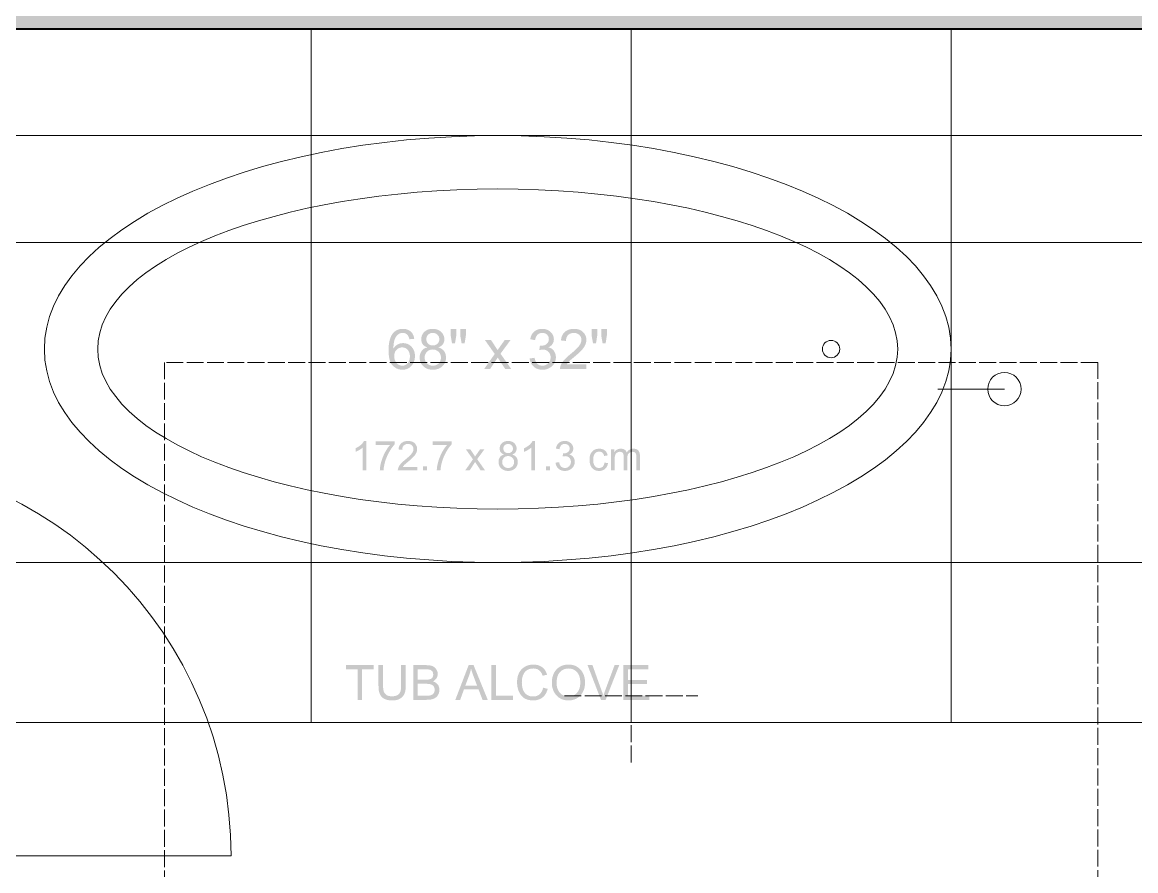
# Model space of a CAD drawing. Header units: inches. Extents: x 0 to 700, y 0 to 895.
# Drawn here: x 82.3 to 165.9, y 476.9 to 540.5 of the extents above; entities that cross this region are included whole.
import ezdxf

# ---------------------------------------------------------------- set-up
doc = ezdxf.new("R2010")
doc.units = ezdxf.units.IN
doc.header["$MEASUREMENT"] = 0
doc.linetypes.add('DASHED', pattern=[1.524, 1.27, -0.254])
for name, color, linetype, lineweight in [('A-ANNO-TEXT', 7, 'Continuous', 13), ('A-CLNG-SKYLIGHT', 7, 'Continuous', 13), ('A-DOOR', 7, 'Continuous', 13), ('A-FIXT-PLMB', 7, 'Continuous', 18), ('A-FLOR-PATT', 7, 'Continuous', 13), ('A-WALL-EXIST', 7, 'Continuous', 40)]:
    doc.layers.add(name, color=color, linetype=linetype, lineweight=lineweight)

msp = doc.modelspace()

# ---------------------------------------------------------------- hatches: boundary and pattern name
at = {"layer": 'A-ANNO-TEXT'}
h = msp.add_hatch(color=7, dxfattribs=at)
h.paths.add_polyline_path([(110.187, 516.047), (110.254, 516.14), (110.327, 516.221), (110.407, 516.289), (110.494, 516.345), (110.588, 516.388), (110.688, 516.419), (110.795, 516.438), (110.909, 516.444), (111, 516.44), (111.087, 516.427), (111.17, 516.406), (111.25, 516.376), (111.327, 516.338), (111.4, 516.291), (111.469, 516.236), (111.535, 516.172), (111.596, 516.101), (111.648, 516.026), (111.693, 515.946), (111.729, 515.862), (111.757, 515.773), (111.777, 515.678), (111.789, 515.58), (111.793, 515.476), (111.789, 515.371), (111.777, 515.27), (111.757, 515.173), (111.729, 515.08), (111.693, 514.991), (111.649, 514.907), (111.597, 514.826), (111.536, 514.749), (111.47, 514.678), (111.398, 514.617), (111.32, 514.566), (111.237, 514.524), (111.15, 514.491), (111.056, 514.468), (110.958, 514.454), (110.854, 514.449), (110.748, 514.454), (110.646, 514.469), (110.548, 514.494), (110.454, 514.529), (110.364, 514.574), (110.278, 514.628), (110.196, 514.693), (110.118, 514.768), (110.082, 514.81), (110.047, 514.856), (110.015, 514.905), (109.985, 514.959), (109.958, 515.016), (109.933, 515.077), (109.911, 515.143), (109.89, 515.212), (109.873, 515.285), (109.857, 515.361), (109.844, 515.442), (109.833, 515.527), (109.825, 515.615), (109.819, 515.707), (109.816, 515.804), (109.814, 515.904), (109.819, 516.098), (109.832, 516.28), (109.853, 516.449), (109.883, 516.606), (109.922, 516.751), (109.969, 516.883), (110.025, 517.003), (110.09, 517.11), (110.162, 517.205), (110.243, 517.287), (110.331, 517.356), (110.427, 517.413), (110.53, 517.457), (110.641, 517.489), (110.76, 517.508), (110.887, 517.514), (110.97, 517.511), (111.049, 517.503), (111.125, 517.488), (111.198, 517.467), (111.268, 517.441), (111.335, 517.408), (111.398, 517.37), (111.458, 517.326), (111.513, 517.276), (111.563, 517.221), (111.607, 517.159), (111.645, 517.092), (111.678, 517.02), (111.705, 516.941), (111.727, 516.857), (111.742, 516.767), (111.374, 516.735), (111.36, 516.792), (111.344, 516.846), (111.325, 516.897), (111.304, 516.943), (111.281, 516.986), (111.255, 517.025), (111.227, 517.061), (111.197, 517.092), (111.164, 517.12), (111.129, 517.144), (111.091, 517.165), (111.051, 517.182), (111.008, 517.195), (110.963, 517.204), (110.916, 517.21), (110.866, 517.211), (110.797, 517.207), (110.73, 517.194), (110.666, 517.172), (110.604, 517.141), (110.544, 517.102), (110.488, 517.054), (110.433, 516.997), (110.381, 516.931), (110.334, 516.856), (110.293, 516.771), (110.258, 516.675), (110.229, 516.57), (110.207, 516.454), (110.191, 516.329), (110.182, 516.193), (110.179, 516.047), (110.187, 516.047)])
h.paths.add_polyline_path([(110.846, 514.752), (110.908, 514.755), (110.967, 514.764), (111.023, 514.78), (111.076, 514.803), (111.125, 514.832), (111.172, 514.867), (111.216, 514.908), (111.257, 514.956), (111.294, 515.009), (111.326, 515.064), (111.353, 515.122), (111.375, 515.182), (111.393, 515.246), (111.405, 515.312), (111.412, 515.38), (111.415, 515.452), (111.412, 515.523), (111.405, 515.591), (111.393, 515.655), (111.375, 515.717), (111.353, 515.776), (111.326, 515.831), (111.294, 515.883), (111.257, 515.932), (111.216, 515.977), (111.172, 516.016), (111.124, 516.048), (111.072, 516.075), (111.018, 516.096), (110.96, 516.111), (110.898, 516.12), (110.834, 516.123), (110.774, 516.12), (110.716, 516.112), (110.66, 516.098), (110.607, 516.078), (110.556, 516.053), (110.506, 516.022), (110.459, 515.986), (110.414, 515.944), (110.373, 515.897), (110.337, 515.847), (110.307, 515.793), (110.282, 515.736), (110.263, 515.676), (110.249, 515.611), (110.241, 515.543), (110.238, 515.472), (110.241, 515.399), (110.249, 515.328), (110.262, 515.26), (110.281, 515.195), (110.306, 515.133), (110.335, 515.073), (110.37, 515.017), (110.411, 514.962), (110.456, 514.913), (110.503, 514.87), (110.553, 514.834), (110.606, 514.804), (110.662, 514.781), (110.72, 514.765), (110.782, 514.755), (110.846, 514.752)])
h.paths.add_polyline_path([(113.557, 516.123), (113.625, 516.099), (113.689, 516.071), (113.749, 516.041), (113.804, 516.007), (113.854, 515.97), (113.9, 515.93), (113.942, 515.887), (113.979, 515.841), (114.012, 515.791), (114.041, 515.739), (114.065, 515.683), (114.085, 515.624), (114.1, 515.561), (114.111, 515.496), (114.118, 515.427), (114.12, 515.355), (114.116, 515.261), (114.103, 515.17), (114.081, 515.083), (114.051, 515), (114.012, 514.921), (113.965, 514.847), (113.909, 514.776), (113.844, 514.709), (113.772, 514.648), (113.696, 514.595), (113.614, 514.55), (113.528, 514.514), (113.437, 514.485), (113.341, 514.465), (113.24, 514.453), (113.134, 514.449), (113.027, 514.453), (112.925, 514.465), (112.828, 514.486), (112.736, 514.514), (112.65, 514.551), (112.568, 514.596), (112.492, 514.649), (112.421, 514.711), (112.356, 514.778), (112.3, 514.85), (112.253, 514.926), (112.214, 515.006), (112.184, 515.09), (112.162, 515.179), (112.15, 515.271), (112.145, 515.368), (112.148, 515.438), (112.155, 515.505), (112.167, 515.571), (112.184, 515.634), (112.206, 515.695), (112.232, 515.754), (112.264, 515.811), (112.3, 515.865), (112.34, 515.916), (112.384, 515.961), (112.431, 516.001), (112.481, 516.036), (112.535, 516.065), (112.592, 516.09), (112.652, 516.109), (112.716, 516.123), (112.716, 516.131), (112.662, 516.15), (112.611, 516.171), (112.563, 516.195), (112.519, 516.221), (112.479, 516.25), (112.442, 516.282), (112.408, 516.316), (112.379, 516.352), (112.352, 516.392), (112.329, 516.434), (112.31, 516.478), (112.294, 516.525), (112.282, 516.575), (112.273, 516.627), (112.268, 516.681), (112.266, 516.739), (112.27, 516.82), (112.281, 516.898), (112.299, 516.972), (112.325, 517.043), (112.359, 517.11), (112.4, 517.174), (112.448, 517.235), (112.503, 517.292), (112.565, 517.344), (112.631, 517.389), (112.702, 517.428), (112.778, 517.459), (112.858, 517.483), (112.942, 517.5), (113.032, 517.511), (113.126, 517.514), (113.221, 517.511), (113.312, 517.5), (113.398, 517.482), (113.479, 517.457), (113.555, 517.425), (113.627, 517.385), (113.694, 517.339), (113.757, 517.285), (113.813, 517.226), (113.862, 517.165), (113.903, 517.1), (113.937, 517.032), (113.963, 516.961), (113.982, 516.887), (113.994, 516.81), (113.997, 516.731), (113.996, 516.676), (113.99, 516.624), (113.982, 516.575), (113.97, 516.527), (113.954, 516.482), (113.935, 516.439), (113.913, 516.398), (113.887, 516.36), (113.858, 516.323), (113.825, 516.289), (113.789, 516.257), (113.75, 516.228), (113.707, 516.2), (113.66, 516.175), (113.611, 516.152), (113.557, 516.131), (113.557, 516.123)])
h.paths.add_polyline_path([(113.134, 516.268), (113.184, 516.27), (113.233, 516.276), (113.279, 516.287), (113.324, 516.301), (113.366, 516.32), (113.406, 516.342), (113.444, 516.369), (113.481, 516.4), (113.513, 516.434), (113.542, 516.47), (113.566, 516.508), (113.586, 516.549), (113.601, 516.591), (113.612, 516.635), (113.619, 516.682), (113.621, 516.731), (113.619, 516.78), (113.612, 516.828), (113.601, 516.874), (113.585, 516.917), (113.565, 516.959), (113.541, 516.999), (113.512, 517.037), (113.479, 517.072), (113.442, 517.105), (113.403, 517.133), (113.363, 517.157), (113.32, 517.177), (113.276, 517.192), (113.229, 517.203), (113.18, 517.209), (113.13, 517.211), (113.078, 517.209), (113.029, 517.203), (112.982, 517.192), (112.937, 517.177), (112.895, 517.158), (112.855, 517.134), (112.817, 517.106), (112.782, 517.074), (112.75, 517.039), (112.722, 517.003), (112.698, 516.965), (112.679, 516.925), (112.664, 516.884), (112.653, 516.841), (112.647, 516.797), (112.645, 516.751), (112.647, 516.697), (112.653, 516.645), (112.664, 516.597), (112.68, 516.551), (112.7, 516.509), (112.724, 516.469), (112.753, 516.432), (112.786, 516.398), (112.822, 516.368), (112.861, 516.341), (112.901, 516.319), (112.943, 516.301), (112.988, 516.286), (113.034, 516.276), (113.083, 516.27), (113.134, 516.268)])
h.paths.add_polyline_path([(113.134, 514.752), (113.197, 514.754), (113.258, 514.762), (113.317, 514.775), (113.372, 514.794), (113.425, 514.817), (113.475, 514.846), (113.523, 514.88), (113.568, 514.92), (113.608, 514.963), (113.644, 515.01), (113.674, 515.059), (113.698, 515.112), (113.717, 515.168), (113.731, 515.228), (113.739, 515.29), (113.741, 515.355), (113.739, 515.421), (113.73, 515.483), (113.716, 515.543), (113.697, 515.599), (113.672, 515.653), (113.641, 515.703), (113.604, 515.751), (113.562, 515.795), (113.516, 515.836), (113.468, 515.871), (113.417, 515.9), (113.364, 515.924), (113.308, 515.943), (113.25, 515.957), (113.189, 515.965), (113.126, 515.967), (113.06, 515.964), (112.998, 515.956), (112.939, 515.942), (112.883, 515.923), (112.83, 515.898), (112.78, 515.868), (112.733, 515.832), (112.69, 515.79), (112.65, 515.745), (112.616, 515.697), (112.587, 515.647), (112.564, 515.595), (112.545, 515.541), (112.532, 515.484), (112.524, 515.425), (112.522, 515.364), (112.525, 515.3), (112.533, 515.239), (112.546, 515.18), (112.565, 515.125), (112.589, 515.071), (112.619, 515.021), (112.654, 514.973), (112.695, 514.928), (112.739, 514.886), (112.787, 514.851), (112.838, 514.82), (112.891, 514.796), (112.947, 514.776), (113.007, 514.763), (113.069, 514.754), (113.134, 514.752)])
h.paths.add_polyline_path([(115.612, 517.011), (115.52, 516.436), (115.293, 516.436), (115.192, 517.011), (115.192, 517.5), (115.612, 517.5), (115.612, 517.011)])
h.paths.add_polyline_path([(114.892, 517.011), (114.799, 516.436), (114.572, 516.436), (114.472, 517.011), (114.472, 517.5), (114.892, 517.5), (114.892, 517.011)])
h.paths.add_polyline_path([(119.019, 514.5), (118.565, 514.5), (118, 515.359), (117.429, 514.5), (116.981, 514.5), (117.777, 515.632), (117.044, 516.671), (117.501, 516.671), (117.555, 516.589), (117.606, 516.512), (117.654, 516.44), (117.698, 516.372), (117.74, 516.309), (117.778, 516.25), (117.813, 516.196), (117.845, 516.147), (117.874, 516.102), (117.9, 516.062), (117.923, 516.027), (117.942, 515.996), (117.958, 515.97), (117.971, 515.949), (117.981, 515.932), (117.988, 515.92), (118.52, 516.671), (118.96, 516.671), (118.209, 515.652), (119.019, 514.5)])
h.paths.add_polyline_path([(121.8, 516.123), (121.868, 516.107), (121.931, 516.086), (121.99, 516.06), (122.044, 516.029), (122.095, 515.993), (122.141, 515.951), (122.183, 515.905), (122.221, 515.854), (122.254, 515.799), (122.283, 515.743), (122.307, 515.686), (122.327, 515.628), (122.343, 515.569), (122.354, 515.509), (122.361, 515.447), (122.363, 515.384), (122.358, 515.284), (122.344, 515.189), (122.321, 515.098), (122.288, 515.011), (122.247, 514.93), (122.195, 514.852), (122.135, 514.78), (122.065, 514.712), (121.989, 514.65), (121.909, 514.597), (121.825, 514.552), (121.738, 514.515), (121.647, 514.486), (121.552, 514.465), (121.454, 514.453), (121.352, 514.449), (121.255, 514.452), (121.162, 514.463), (121.074, 514.481), (120.99, 514.507), (120.91, 514.539), (120.835, 514.579), (120.764, 514.626), (120.697, 514.68), (120.636, 514.74), (120.582, 514.805), (120.534, 514.875), (120.493, 514.949), (120.459, 515.027), (120.431, 515.111), (120.41, 515.199), (120.396, 515.292), (120.765, 515.343), (120.78, 515.271), (120.798, 515.204), (120.819, 515.142), (120.843, 515.084), (120.869, 515.031), (120.899, 514.982), (120.931, 514.938), (120.966, 514.899), (121.004, 514.865), (121.045, 514.835), (121.089, 514.809), (121.136, 514.789), (121.186, 514.772), (121.238, 514.761), (121.294, 514.754), (121.352, 514.752), (121.415, 514.755), (121.476, 514.763), (121.534, 514.777), (121.59, 514.797), (121.644, 514.822), (121.694, 514.854), (121.743, 514.89), (121.789, 514.933), (121.831, 514.979), (121.867, 515.028), (121.898, 515.08), (121.923, 515.134), (121.943, 515.191), (121.957, 515.25), (121.965, 515.312), (121.968, 515.376), (121.965, 515.437), (121.958, 515.496), (121.945, 515.553), (121.927, 515.606), (121.904, 515.657), (121.876, 515.705), (121.843, 515.751), (121.805, 515.793), (121.763, 515.832), (121.718, 515.866), (121.669, 515.894), (121.618, 515.918), (121.563, 515.936), (121.505, 515.949), (121.445, 515.956), (121.381, 515.959), (121.324, 515.957), (121.262, 515.949), (121.195, 515.937), (121.121, 515.92), (121.164, 516.244), (121.234, 516.244), (121.296, 516.247), (121.35, 516.252), (121.397, 516.258), (121.441, 516.268), (121.488, 516.282), (121.537, 516.302), (121.589, 516.327), (121.64, 516.358), (121.687, 516.395), (121.728, 516.437), (121.765, 516.486), (121.796, 516.541), (121.818, 516.602), (121.831, 516.669), (121.835, 516.743), (121.833, 516.797), (121.826, 516.848), (121.814, 516.896), (121.798, 516.941), (121.777, 516.982), (121.751, 517.021), (121.721, 517.056), (121.687, 517.089), (121.649, 517.117), (121.61, 517.142), (121.569, 517.163), (121.527, 517.181), (121.483, 517.194), (121.438, 517.204), (121.392, 517.21), (121.344, 517.211), (121.289, 517.209), (121.237, 517.203), (121.188, 517.192), (121.141, 517.176), (121.097, 517.156), (121.056, 517.132), (121.017, 517.103), (120.981, 517.07), (120.947, 517.033), (120.917, 516.992), (120.89, 516.947), (120.866, 516.899), (120.846, 516.847), (120.828, 516.791), (120.814, 516.731), (120.804, 516.667), (120.435, 516.735), (120.456, 516.829), (120.482, 516.918), (120.513, 517), (120.55, 517.076), (120.592, 517.146), (120.64, 517.21), (120.693, 517.268), (120.751, 517.32), (120.814, 517.365), (120.88, 517.405), (120.948, 517.438), (121.02, 517.466), (121.094, 517.487), (121.172, 517.502), (121.252, 517.511), (121.336, 517.514), (121.427, 517.511), (121.515, 517.5), (121.599, 517.483), (121.679, 517.458), (121.755, 517.426), (121.828, 517.387), (121.896, 517.341), (121.961, 517.288), (122.02, 517.23), (122.07, 517.169), (122.114, 517.104), (122.149, 517.037), (122.176, 516.966), (122.196, 516.892), (122.208, 516.815), (122.211, 516.735), (122.205, 516.633), (122.186, 516.54), (122.154, 516.453), (122.109, 516.374), (122.051, 516.302), (121.98, 516.238), (121.897, 516.181), (121.8, 516.131), (121.8, 516.123)])
h.paths.add_polyline_path([(124.659, 514.5), (122.672, 514.5), (122.675, 514.564), (122.683, 514.627), (122.697, 514.691), (122.716, 514.755), (122.741, 514.82), (122.771, 514.884), (122.807, 514.949), (122.849, 515.014), (122.898, 515.081), (122.957, 515.152), (123.025, 515.227), (123.103, 515.306), (123.19, 515.39), (123.288, 515.477), (123.394, 515.569), (123.511, 515.664), (123.655, 515.785), (123.792, 515.908), (123.92, 516.034), (124.041, 516.163), (124.096, 516.228), (124.143, 516.293), (124.183, 516.359), (124.216, 516.424), (124.241, 516.49), (124.26, 516.556), (124.271, 516.622), (124.274, 516.688), (124.272, 516.743), (124.264, 516.796), (124.252, 516.847), (124.234, 516.895), (124.211, 516.941), (124.184, 516.984), (124.151, 517.025), (124.114, 517.063), (124.072, 517.098), (124.028, 517.128), (123.981, 517.154), (123.932, 517.174), (123.88, 517.191), (123.825, 517.202), (123.767, 517.209), (123.707, 517.211), (123.647, 517.209), (123.589, 517.202), (123.533, 517.19), (123.48, 517.173), (123.429, 517.152), (123.381, 517.126), (123.335, 517.095), (123.292, 517.059), (123.253, 517.019), (123.218, 516.973), (123.189, 516.924), (123.166, 516.869), (123.147, 516.81), (123.133, 516.746), (123.125, 516.677), (123.122, 516.604), (122.744, 516.647), (122.756, 516.749), (122.775, 516.845), (122.802, 516.935), (122.836, 517.019), (122.877, 517.096), (122.925, 517.167), (122.981, 517.232), (123.043, 517.291), (123.112, 517.344), (123.185, 517.389), (123.262, 517.427), (123.344, 517.459), (123.43, 517.483), (123.521, 517.5), (123.616, 517.511), (123.716, 517.514), (123.823, 517.511), (123.924, 517.499), (124.02, 517.48), (124.109, 517.453), (124.192, 517.419), (124.269, 517.377), (124.339, 517.327), (124.404, 517.27), (124.462, 517.207), (124.512, 517.141), (124.554, 517.072), (124.589, 517), (124.616, 516.925), (124.635, 516.846), (124.647, 516.764), (124.651, 516.679), (124.648, 516.607), (124.638, 516.535), (124.622, 516.462), (124.599, 516.389), (124.57, 516.316), (124.534, 516.243), (124.492, 516.169), (124.443, 516.095), (124.385, 516.018), (124.313, 515.935), (124.229, 515.845), (124.132, 515.75), (124.022, 515.648), (123.9, 515.539), (123.764, 515.425), (123.615, 515.304), (123.537, 515.24), (123.466, 515.179), (123.402, 515.119), (123.345, 515.062), (123.294, 515.007), (123.25, 514.955), (123.214, 514.904), (123.183, 514.856), (124.659, 514.856), (124.659, 514.5)])
h.paths.add_polyline_path([(126.186, 517.011), (126.093, 516.436), (125.866, 516.436), (125.766, 517.011), (125.766, 517.5), (126.186, 517.5), (126.186, 517.011)])
h.paths.add_polyline_path([(125.465, 517.011), (125.373, 516.436), (125.146, 516.436), (125.046, 517.011), (125.046, 517.5), (125.465, 517.5), (125.465, 517.011)])
h = msp.add_hatch(color=7, dxfattribs=at)
h.paths.add_polyline_path([(108.147, 506.9), (107.876, 506.9), (107.876, 508.621), (107.824, 508.574), (107.767, 508.529), (107.705, 508.485), (107.64, 508.444), (107.57, 508.404), (107.496, 508.366), (107.417, 508.33), (107.335, 508.296), (107.335, 508.557), (107.447, 508.614), (107.549, 508.675), (107.643, 508.739), (107.727, 508.807), (107.802, 508.878), (107.868, 508.952), (107.924, 509.03), (107.971, 509.111), (108.147, 509.111), (108.147, 506.9)])
h.paths.add_polyline_path([(110.274, 508.861), (110.195, 508.77), (110.118, 508.673), (110.044, 508.571), (109.972, 508.464), (109.903, 508.351), (109.837, 508.233), (109.774, 508.11), (109.713, 507.982), (109.657, 507.851), (109.607, 507.718), (109.563, 507.584), (109.525, 507.45), (109.493, 507.314), (109.467, 507.177), (109.448, 507.039), (109.434, 506.9), (109.158, 506.9), (109.164, 507.014), (109.176, 507.13), (109.194, 507.249), (109.219, 507.371), (109.249, 507.495), (109.286, 507.622), (109.33, 507.752), (109.379, 507.885), (109.434, 508.017), (109.493, 508.144), (109.555, 508.267), (109.622, 508.384), (109.692, 508.497), (109.766, 508.606), (109.844, 508.71), (109.926, 508.809), (108.85, 508.809), (108.85, 509.07), (110.274, 509.07), (110.274, 508.861)])
h.paths.add_polyline_path([(111.964, 506.9), (110.507, 506.9), (110.509, 506.947), (110.515, 506.993), (110.525, 507.04), (110.54, 507.087), (110.558, 507.134), (110.58, 507.182), (110.606, 507.229), (110.637, 507.277), (110.673, 507.326), (110.716, 507.378), (110.766, 507.433), (110.823, 507.491), (110.887, 507.552), (110.959, 507.617), (111.037, 507.684), (111.122, 507.754), (111.228, 507.842), (111.328, 507.932), (111.423, 508.025), (111.511, 508.119), (111.551, 508.167), (111.586, 508.215), (111.615, 508.263), (111.639, 508.311), (111.658, 508.359), (111.671, 508.408), (111.679, 508.456), (111.682, 508.504), (111.68, 508.545), (111.675, 508.584), (111.666, 508.621), (111.653, 508.656), (111.636, 508.69), (111.616, 508.722), (111.592, 508.752), (111.564, 508.78), (111.502, 508.827), (111.431, 508.861), (111.353, 508.882), (111.266, 508.888), (111.179, 508.881), (111.099, 508.86), (111.027, 508.826), (110.962, 508.777), (110.933, 508.747), (110.908, 508.714), (110.887, 508.677), (110.869, 508.637), (110.855, 508.594), (110.846, 508.547), (110.84, 508.497), (110.837, 508.443), (110.56, 508.474), (110.569, 508.549), (110.583, 508.62), (110.602, 508.686), (110.627, 508.747), (110.657, 508.804), (110.693, 508.856), (110.734, 508.904), (110.779, 508.947), (110.83, 508.985), (110.883, 509.018), (110.94, 509.047), (111, 509.07), (111.063, 509.088), (111.13, 509.1), (111.199, 509.108), (111.272, 509.111), (111.351, 509.108), (111.426, 509.099), (111.495, 509.085), (111.561, 509.066), (111.622, 509.04), (111.678, 509.01), (111.73, 508.973), (111.777, 508.931), (111.82, 508.885), (111.857, 508.837), (111.888, 508.786), (111.913, 508.733), (111.933, 508.678), (111.947, 508.62), (111.955, 508.56), (111.958, 508.498), (111.956, 508.445), (111.949, 508.392), (111.937, 508.339), (111.92, 508.285), (111.899, 508.232), (111.873, 508.178), (111.842, 508.124), (111.806, 508.07), (111.763, 508.013), (111.711, 507.952), (111.649, 507.887), (111.578, 507.816), (111.497, 507.742), (111.407, 507.662), (111.308, 507.578), (111.199, 507.49), (111.142, 507.443), (111.09, 507.398), (111.043, 507.354), (111, 507.312), (110.963, 507.272), (110.931, 507.233), (110.904, 507.196), (110.882, 507.161), (111.964, 507.161), (111.964, 506.9)])
h.paths.add_polyline_path([(112.703, 506.9), (112.395, 506.9), (112.395, 507.208), (112.703, 507.208), (112.703, 506.9)])
h.paths.add_polyline_path([(114.547, 508.861), (114.467, 508.77), (114.39, 508.673), (114.316, 508.571), (114.245, 508.464), (114.176, 508.351), (114.11, 508.233), (114.046, 508.11), (113.986, 507.982), (113.929, 507.851), (113.879, 507.718), (113.835, 507.584), (113.797, 507.45), (113.765, 507.314), (113.74, 507.177), (113.72, 507.039), (113.707, 506.9), (113.43, 506.9), (113.436, 507.014), (113.448, 507.13), (113.466, 507.249), (113.491, 507.371), (113.522, 507.495), (113.559, 507.622), (113.602, 507.752), (113.652, 507.885), (113.706, 508.017), (113.765, 508.144), (113.828, 508.267), (113.894, 508.384), (113.964, 508.497), (114.039, 508.606), (114.117, 508.71), (114.199, 508.809), (113.123, 508.809), (113.123, 509.07), (114.547, 509.07), (114.547, 508.861)])
h.paths.add_polyline_path([(117.055, 506.9), (116.721, 506.9), (116.307, 507.53), (115.889, 506.9), (115.56, 506.9), (116.144, 507.73), (115.606, 508.492), (115.941, 508.492), (115.981, 508.432), (116.018, 508.376), (116.053, 508.322), (116.086, 508.273), (116.117, 508.226), (116.145, 508.183), (116.17, 508.144), (116.194, 508.108), (116.215, 508.075), (116.234, 508.046), (116.25, 508.02), (116.265, 507.997), (116.277, 507.978), (116.286, 507.963), (116.293, 507.95), (116.298, 507.941), (116.688, 508.492), (117.011, 508.492), (116.46, 507.745), (117.055, 506.9)])
h.paths.add_polyline_path([(119.094, 508.09), (119.191, 508.052), (119.275, 508.005), (119.345, 507.949), (119.404, 507.883), (119.449, 507.808), (119.481, 507.724), (119.5, 507.63), (119.507, 507.527), (119.504, 507.458), (119.494, 507.391), (119.478, 507.328), (119.456, 507.267), (119.428, 507.209), (119.393, 507.154), (119.352, 507.102), (119.304, 507.053), (119.252, 507.008), (119.196, 506.97), (119.136, 506.937), (119.073, 506.91), (119.006, 506.889), (118.935, 506.874), (118.861, 506.865), (118.783, 506.862), (118.705, 506.865), (118.63, 506.874), (118.559, 506.889), (118.492, 506.911), (118.429, 506.938), (118.369, 506.971), (118.313, 507.01), (118.26, 507.055), (118.213, 507.104), (118.172, 507.157), (118.137, 507.212), (118.109, 507.271), (118.087, 507.333), (118.071, 507.398), (118.062, 507.465), (118.059, 507.536), (118.066, 507.637), (118.087, 507.732), (118.122, 507.82), (118.172, 507.901), (118.201, 507.938), (118.233, 507.971), (118.268, 508.001), (118.305, 508.026), (118.344, 508.048), (118.386, 508.066), (118.43, 508.08), (118.477, 508.09), (118.477, 508.096), (118.4, 508.125), (118.333, 508.162), (118.276, 508.207), (118.23, 508.258), (118.193, 508.318), (118.168, 508.385), (118.152, 508.46), (118.147, 508.542), (118.15, 508.601), (118.158, 508.658), (118.172, 508.713), (118.191, 508.765), (118.215, 508.814), (118.245, 508.861), (118.28, 508.906), (118.321, 508.948), (118.366, 508.986), (118.415, 509.019), (118.467, 509.047), (118.522, 509.07), (118.581, 509.088), (118.643, 509.1), (118.709, 509.108), (118.777, 509.111), (118.847, 509.108), (118.914, 509.1), (118.977, 509.087), (119.036, 509.068), (119.093, 509.045), (119.145, 509.016), (119.195, 508.982), (119.24, 508.942), (119.282, 508.899), (119.317, 508.854), (119.348, 508.806), (119.373, 508.757), (119.392, 508.705), (119.406, 508.651), (119.414, 508.594), (119.417, 508.536), (119.412, 508.458), (119.396, 508.387), (119.371, 508.322), (119.336, 508.264), (119.291, 508.212), (119.235, 508.167), (119.17, 508.128), (119.094, 508.096), (119.094, 508.09)])
h.paths.add_polyline_path([(118.783, 508.197), (118.856, 508.203), (118.923, 508.221), (118.983, 508.251), (119.038, 508.293), (119.083, 508.345), (119.115, 508.402), (119.134, 508.466), (119.141, 508.536), (119.134, 508.607), (119.114, 508.673), (119.082, 508.732), (119.036, 508.786), (118.981, 508.831), (118.92, 508.863), (118.853, 508.882), (118.78, 508.888), (118.706, 508.882), (118.639, 508.863), (118.579, 508.832), (118.525, 508.788), (118.481, 508.735), (118.45, 508.678), (118.431, 508.617), (118.425, 508.551), (118.431, 508.473), (118.451, 508.404), (118.483, 508.344), (118.528, 508.292), (118.583, 508.25), (118.644, 508.22), (118.711, 508.203), (118.783, 508.197)])
h.paths.add_polyline_path([(118.783, 507.085), (118.83, 507.087), (118.875, 507.092), (118.917, 507.102), (118.958, 507.115), (118.997, 507.133), (119.034, 507.154), (119.069, 507.179), (119.102, 507.208), (119.131, 507.24), (119.157, 507.274), (119.179, 507.31), (119.197, 507.349), (119.211, 507.39), (119.221, 507.434), (119.227, 507.479), (119.229, 507.527), (119.227, 507.575), (119.221, 507.621), (119.211, 507.665), (119.196, 507.706), (119.178, 507.745), (119.155, 507.782), (119.129, 507.817), (119.098, 507.85), (119.064, 507.879), (119.028, 507.905), (118.991, 507.927), (118.952, 507.944), (118.911, 507.958), (118.868, 507.968), (118.824, 507.974), (118.777, 507.976), (118.729, 507.974), (118.684, 507.968), (118.64, 507.958), (118.599, 507.944), (118.56, 507.925), (118.524, 507.903), (118.49, 507.877), (118.458, 507.846), (118.429, 507.813), (118.404, 507.778), (118.383, 507.741), (118.365, 507.703), (118.352, 507.663), (118.342, 507.621), (118.337, 507.578), (118.335, 507.533), (118.337, 507.487), (118.343, 507.442), (118.352, 507.399), (118.366, 507.358), (118.384, 507.319), (118.406, 507.282), (118.432, 507.247), (118.461, 507.214), (118.494, 507.183), (118.529, 507.157), (118.566, 507.135), (118.605, 507.117), (118.647, 507.103), (118.69, 507.093), (118.736, 507.087), (118.783, 507.085)])
h.paths.add_polyline_path([(120.791, 506.9), (120.521, 506.9), (120.521, 508.621), (120.468, 508.574), (120.411, 508.529), (120.35, 508.485), (120.284, 508.444), (120.215, 508.404), (120.14, 508.366), (120.062, 508.33), (119.979, 508.296), (119.979, 508.557), (120.091, 508.614), (120.194, 508.675), (120.288, 508.739), (120.372, 508.807), (120.447, 508.878), (120.512, 508.952), (120.569, 509.03), (120.616, 509.111), (120.791, 509.111), (120.791, 506.9)])
h.paths.add_polyline_path([(121.929, 506.9), (121.621, 506.9), (121.621, 507.208), (121.929, 507.208), (121.929, 506.9)])
h.paths.add_polyline_path([(123.366, 508.09), (123.416, 508.078), (123.462, 508.063), (123.505, 508.044), (123.546, 508.021), (123.583, 507.995), (123.616, 507.964), (123.647, 507.93), (123.675, 507.893), (123.72, 507.812), (123.753, 507.727), (123.773, 507.64), (123.779, 507.548), (123.776, 507.475), (123.765, 507.405), (123.748, 507.338), (123.725, 507.275), (123.694, 507.215), (123.656, 507.158), (123.612, 507.105), (123.561, 507.055), (123.505, 507.01), (123.446, 506.971), (123.385, 506.938), (123.321, 506.911), (123.254, 506.89), (123.185, 506.875), (123.113, 506.865), (123.038, 506.862), (122.967, 506.865), (122.899, 506.873), (122.834, 506.886), (122.772, 506.905), (122.714, 506.929), (122.658, 506.958), (122.606, 506.992), (122.558, 507.032), (122.513, 507.076), (122.473, 507.124), (122.438, 507.175), (122.408, 507.229), (122.383, 507.287), (122.363, 507.348), (122.347, 507.413), (122.337, 507.481), (122.607, 507.518), (122.618, 507.466), (122.632, 507.416), (122.647, 507.37), (122.664, 507.328), (122.684, 507.289), (122.705, 507.254), (122.729, 507.221), (122.755, 507.193), (122.813, 507.145), (122.879, 507.112), (122.954, 507.091), (123.038, 507.085), (123.084, 507.087), (123.129, 507.093), (123.171, 507.103), (123.212, 507.118), (123.252, 507.136), (123.289, 507.159), (123.324, 507.186), (123.358, 507.217), (123.389, 507.252), (123.416, 507.288), (123.438, 507.325), (123.457, 507.365), (123.471, 507.407), (123.481, 507.45), (123.487, 507.495), (123.489, 507.542), (123.488, 507.587), (123.482, 507.631), (123.473, 507.672), (123.46, 507.711), (123.443, 507.748), (123.422, 507.784), (123.398, 507.817), (123.37, 507.848), (123.339, 507.877), (123.306, 507.902), (123.27, 507.923), (123.233, 507.94), (123.193, 507.953), (123.15, 507.962), (123.106, 507.968), (123.059, 507.97), (123.018, 507.968), (122.972, 507.963), (122.922, 507.954), (122.868, 507.941), (122.9, 508.179), (122.951, 508.179), (122.997, 508.181), (123.036, 508.184), (123.071, 508.189), (123.103, 508.196), (123.138, 508.207), (123.174, 508.222), (123.212, 508.24), (123.249, 508.263), (123.283, 508.289), (123.314, 508.321), (123.341, 508.356), (123.363, 508.397), (123.379, 508.441), (123.389, 508.491), (123.392, 508.545), (123.39, 508.584), (123.385, 508.622), (123.377, 508.657), (123.365, 508.69), (123.349, 508.72), (123.331, 508.749), (123.309, 508.775), (123.283, 508.798), (123.227, 508.838), (123.166, 508.866), (123.101, 508.883), (123.032, 508.888), (122.954, 508.882), (122.883, 508.863), (122.821, 508.83), (122.765, 508.785), (122.719, 508.728), (122.682, 508.659), (122.654, 508.58), (122.636, 508.489), (122.365, 508.539), (122.381, 508.608), (122.4, 508.673), (122.423, 508.733), (122.45, 508.789), (122.481, 508.841), (122.516, 508.888), (122.554, 508.93), (122.597, 508.968), (122.643, 509.001), (122.691, 509.03), (122.742, 509.055), (122.794, 509.075), (122.849, 509.09), (122.906, 509.102), (122.965, 509.108), (123.026, 509.111), (123.093, 509.108), (123.157, 509.1), (123.219, 509.087), (123.278, 509.069), (123.334, 509.046), (123.387, 509.017), (123.437, 508.984), (123.484, 508.945), (123.527, 508.902), (123.565, 508.857), (123.596, 508.81), (123.622, 508.76), (123.642, 508.708), (123.657, 508.654), (123.665, 508.598), (123.668, 508.539), (123.663, 508.465), (123.649, 508.396), (123.626, 508.332), (123.593, 508.274), (123.55, 508.222), (123.498, 508.174), (123.437, 508.133), (123.366, 508.096), (123.366, 508.09)])
h.paths.add_polyline_path([(126.275, 507.451), (126.26, 507.377), (126.24, 507.309), (126.216, 507.245), (126.188, 507.187), (126.156, 507.134), (126.12, 507.085), (126.079, 507.042), (126.035, 507.004), (125.987, 506.971), (125.938, 506.942), (125.887, 506.918), (125.835, 506.898), (125.781, 506.882), (125.725, 506.871), (125.668, 506.865), (125.61, 506.862), (125.526, 506.866), (125.446, 506.877), (125.372, 506.894), (125.303, 506.919), (125.238, 506.951), (125.179, 506.99), (125.124, 507.037), (125.074, 507.09), (125.03, 507.149), (124.991, 507.213), (124.959, 507.281), (124.932, 507.354), (124.912, 507.432), (124.897, 507.514), (124.888, 507.601), (124.885, 507.692), (124.887, 507.768), (124.892, 507.84), (124.9, 507.908), (124.912, 507.972), (124.928, 508.032), (124.946, 508.089), (124.968, 508.141), (124.994, 508.19), (125.052, 508.276), (125.116, 508.349), (125.188, 508.408), (125.266, 508.452), (125.349, 508.486), (125.434, 508.509), (125.521, 508.524), (125.61, 508.528), (125.67, 508.526), (125.729, 508.52), (125.785, 508.51), (125.838, 508.496), (125.89, 508.478), (125.939, 508.456), (125.986, 508.431), (126.031, 508.401), (126.073, 508.367), (126.11, 508.329), (126.143, 508.288), (126.172, 508.243), (126.197, 508.194), (126.218, 508.142), (126.234, 508.086), (126.246, 508.026), (125.985, 507.985), (125.962, 508.06), (125.932, 508.126), (125.896, 508.181), (125.854, 508.227), (125.805, 508.262), (125.75, 508.287), (125.689, 508.303), (125.622, 508.308), (125.567, 508.305), (125.516, 508.298), (125.467, 508.285), (125.423, 508.267), (125.382, 508.245), (125.344, 508.217), (125.309, 508.185), (125.278, 508.147), (125.251, 508.105), (125.227, 508.059), (125.207, 508.009), (125.191, 507.955), (125.178, 507.897), (125.169, 507.834), (125.163, 507.768), (125.161, 507.698), (125.163, 507.627), (125.168, 507.56), (125.177, 507.497), (125.19, 507.438), (125.206, 507.383), (125.226, 507.333), (125.249, 507.286), (125.276, 507.244), (125.306, 507.207), (125.34, 507.174), (125.376, 507.147), (125.416, 507.125), (125.459, 507.107), (125.505, 507.095), (125.555, 507.087), (125.607, 507.085), (125.689, 507.091), (125.762, 507.11), (125.826, 507.141), (125.881, 507.184), (125.926, 507.241), (125.962, 507.309), (125.989, 507.39), (126.006, 507.484), (126.275, 507.451)])
h.paths.add_polyline_path([(128.665, 506.9), (128.395, 506.9), (128.395, 507.905), (128.394, 507.959), (128.391, 508.008), (128.387, 508.054), (128.38, 508.095), (128.37, 508.134), (128.353, 508.17), (128.331, 508.203), (128.303, 508.235), (128.267, 508.261), (128.223, 508.28), (128.17, 508.292), (128.109, 508.296), (128.032, 508.289), (127.96, 508.268), (127.894, 508.233), (127.834, 508.185), (127.807, 508.155), (127.783, 508.12), (127.764, 508.082), (127.747, 508.039), (127.735, 507.992), (127.726, 507.94), (127.72, 507.885), (127.718, 507.824), (127.718, 506.9), (127.448, 506.9), (127.448, 507.935), (127.447, 507.985), (127.444, 508.031), (127.438, 508.072), (127.43, 508.11), (127.42, 508.143), (127.407, 508.173), (127.393, 508.198), (127.376, 508.219), (127.335, 508.253), (127.288, 508.277), (127.232, 508.291), (127.169, 508.296), (127.127, 508.294), (127.086, 508.288), (127.047, 508.279), (127.011, 508.266), (126.976, 508.249), (126.943, 508.228), (126.912, 508.204), (126.883, 508.176), (126.857, 508.142), (126.834, 508.103), (126.815, 508.056), (126.799, 508.003), (126.787, 507.944), (126.778, 507.878), (126.773, 507.806), (126.771, 507.727), (126.771, 506.9), (126.501, 506.9), (126.501, 508.492), (126.744, 508.492), (126.744, 508.27), (126.75, 508.27), (126.793, 508.331), (126.841, 508.383), (126.893, 508.427), (126.95, 508.464), (127.012, 508.492), (127.079, 508.512), (127.15, 508.524), (127.226, 508.528), (127.31, 508.524), (127.386, 508.511), (127.455, 508.489), (127.515, 508.458), (127.568, 508.419), (127.613, 508.371), (127.65, 508.315), (127.679, 508.249), (127.726, 508.315), (127.776, 508.371), (127.831, 508.419), (127.891, 508.458), (127.954, 508.489), (128.022, 508.511), (128.094, 508.524), (128.17, 508.528), (128.23, 508.526), (128.286, 508.52), (128.338, 508.509), (128.387, 508.495), (128.431, 508.476), (128.472, 508.453), (128.509, 508.426), (128.542, 508.395), (128.571, 508.359), (128.596, 508.32), (128.617, 508.276), (128.634, 508.228), (128.648, 508.176), (128.658, 508.119), (128.663, 508.059), (128.665, 507.994), (128.665, 506.9)])
h = msp.add_hatch(color=7, dxfattribs=at)
h.paths.add_polyline_path([(108.691, 491.991), (107.831, 491.991), (107.831, 489.7), (107.485, 489.7), (107.485, 491.991), (106.632, 491.991), (106.632, 492.3), (108.691, 492.3), (108.691, 491.991)])
h.paths.add_polyline_path([(111.103, 490.796), (111.101, 490.698), (111.097, 490.603), (111.09, 490.512), (111.081, 490.425), (111.065, 490.34), (111.04, 490.253), (111.006, 490.164), (110.964, 490.075), (110.938, 490.031), (110.909, 489.989), (110.876, 489.949), (110.839, 489.91), (110.798, 489.874), (110.754, 489.839), (110.706, 489.806), (110.655, 489.775), (110.599, 489.747), (110.539, 489.723), (110.475, 489.702), (110.406, 489.686), (110.332, 489.672), (110.254, 489.663), (110.172, 489.658), (110.085, 489.656), (110, 489.657), (109.919, 489.662), (109.843, 489.671), (109.771, 489.682), (109.703, 489.697), (109.639, 489.716), (109.58, 489.737), (109.524, 489.762), (109.473, 489.79), (109.425, 489.819), (109.381, 489.851), (109.34, 489.884), (109.303, 489.919), (109.269, 489.957), (109.239, 489.996), (109.212, 490.037), (109.167, 490.122), (109.131, 490.209), (109.104, 490.298), (109.085, 490.388), (109.073, 490.482), (109.065, 490.581), (109.06, 490.686), (109.058, 490.796), (109.058, 492.3), (109.402, 492.3), (109.402, 490.801), (109.404, 490.688), (109.41, 490.583), (109.421, 490.487), (109.436, 490.398), (109.459, 490.316), (109.497, 490.238), (109.548, 490.165), (109.613, 490.097), (109.651, 490.067), (109.695, 490.04), (109.743, 490.017), (109.796, 489.999), (109.853, 489.984), (109.916, 489.974), (109.984, 489.968), (110.056, 489.966), (110.13, 489.968), (110.199, 489.973), (110.263, 489.981), (110.322, 489.992), (110.377, 490.007), (110.426, 490.025), (110.472, 490.046), (110.512, 490.071), (110.582, 490.127), (110.638, 490.193), (110.681, 490.267), (110.711, 490.35), (110.731, 490.444), (110.745, 490.55), (110.754, 490.669), (110.757, 490.801), (110.757, 492.3), (111.103, 492.3), (111.103, 490.796)])
h.paths.add_polyline_path([(113.141, 491.083), (113.2, 491.063), (113.255, 491.04), (113.307, 491.014), (113.354, 490.986), (113.398, 490.954), (113.438, 490.919), (113.474, 490.882), (113.507, 490.841), (113.535, 490.799), (113.56, 490.754), (113.581, 490.708), (113.598, 490.661), (113.611, 490.612), (113.621, 490.561), (113.626, 490.509), (113.628, 490.456), (113.621, 490.349), (113.601, 490.246), (113.566, 490.148), (113.518, 490.055), (113.489, 490.011), (113.458, 489.969), (113.423, 489.931), (113.385, 489.896), (113.345, 489.864), (113.301, 489.835), (113.255, 489.809), (113.206, 489.786), (113.153, 489.766), (113.096, 489.748), (113.034, 489.734), (112.968, 489.722), (112.897, 489.712), (112.822, 489.705), (112.742, 489.701), (112.658, 489.7), (111.663, 489.7), (111.663, 492.3), (112.639, 492.3), (112.753, 492.297), (112.858, 492.287), (112.954, 492.271), (113.042, 492.249), (113.121, 492.22), (113.192, 492.184), (113.253, 492.142), (113.306, 492.094), (113.352, 492.042), (113.391, 491.989), (113.425, 491.933), (113.452, 491.877), (113.473, 491.819), (113.488, 491.76), (113.498, 491.699), (113.501, 491.637), (113.495, 491.553), (113.478, 491.473), (113.45, 491.396), (113.411, 491.322), (113.36, 491.253), (113.299, 491.19), (113.225, 491.134), (113.141, 491.083)])
h.paths.add_polyline_path([(112.007, 491.211), (112.571, 491.211), (112.655, 491.212), (112.731, 491.216), (112.8, 491.222), (112.863, 491.231), (112.92, 491.244), (112.974, 491.266), (113.024, 491.296), (113.071, 491.333), (113.093, 491.356), (113.111, 491.381), (113.126, 491.409), (113.139, 491.44), (113.149, 491.474), (113.156, 491.51), (113.16, 491.55), (113.162, 491.592), (113.16, 491.637), (113.156, 491.679), (113.149, 491.717), (113.139, 491.753), (113.126, 491.785), (113.11, 491.815), (113.092, 491.841), (113.07, 491.865), (113.023, 491.904), (112.97, 491.935), (112.914, 491.958), (112.852, 491.972), (112.784, 491.98), (112.708, 491.987), (112.622, 491.99), (112.527, 491.991), (112.007, 491.991), (112.007, 491.211)])
h.paths.add_polyline_path([(112.007, 490.009), (112.655, 490.009), (112.738, 490.01), (112.815, 490.016), (112.885, 490.025), (112.949, 490.038), (113.006, 490.055), (113.056, 490.075), (113.1, 490.1), (113.137, 490.127), (113.169, 490.159), (113.196, 490.192), (113.219, 490.229), (113.238, 490.269), (113.253, 490.311), (113.263, 490.357), (113.27, 490.405), (113.272, 490.456), (113.27, 490.507), (113.263, 490.555), (113.252, 490.601), (113.236, 490.643), (113.216, 490.683), (113.191, 490.72), (113.162, 490.754), (113.128, 490.785), (113.089, 490.812), (113.042, 490.836), (112.988, 490.856), (112.927, 490.873), (112.858, 490.886), (112.783, 490.895), (112.7, 490.901), (112.61, 490.902), (112.007, 490.902), (112.007, 490.009)])
h.paths.add_polyline_path([(117.252, 489.7), (116.863, 489.7), (116.558, 490.491), (115.473, 490.491), (115.185, 489.7), (114.822, 489.7), (115.82, 492.3), (116.191, 492.3), (117.252, 489.7)])
h.paths.add_polyline_path([(116.453, 490.764), (116.415, 490.867), (116.378, 490.964), (116.344, 491.055), (116.311, 491.141), (116.281, 491.22), (116.253, 491.295), (116.227, 491.363), (116.204, 491.426), (116.182, 491.483), (116.163, 491.534), (116.146, 491.58), (116.131, 491.62), (116.119, 491.654), (116.108, 491.683), (116.1, 491.706), (116.093, 491.723), (116.073, 491.785), (116.05, 491.856), (116.027, 491.938), (116.003, 492.029), (115.994, 492.029), (115.967, 491.9), (115.936, 491.776), (115.901, 491.657), (115.861, 491.543), (115.57, 490.764), (116.453, 490.764)])
h.paths.add_polyline_path([(119.147, 489.7), (117.521, 489.7), (117.521, 492.3), (117.865, 492.3), (117.865, 490.009), (119.147, 490.009), (119.147, 489.7)])
h.paths.add_polyline_path([(121.749, 490.525), (121.718, 490.419), (121.682, 490.32), (121.64, 490.227), (121.593, 490.142), (121.541, 490.064), (121.484, 489.993), (121.421, 489.928), (121.353, 489.871), (121.28, 489.821), (121.204, 489.777), (121.125, 489.74), (121.042, 489.71), (120.955, 489.686), (120.865, 489.669), (120.772, 489.659), (120.674, 489.656), (120.596, 489.657), (120.52, 489.662), (120.447, 489.67), (120.377, 489.681), (120.309, 489.695), (120.244, 489.712), (120.182, 489.732), (120.123, 489.756), (120.066, 489.782), (120.012, 489.812), (119.96, 489.845), (119.912, 489.881), (119.866, 489.92), (119.823, 489.962), (119.782, 490.007), (119.744, 490.056), (119.676, 490.158), (119.617, 490.266), (119.566, 490.378), (119.525, 490.496), (119.494, 490.619), (119.471, 490.747), (119.457, 490.88), (119.453, 491.018), (119.458, 491.169), (119.474, 491.312), (119.501, 491.447), (119.538, 491.573), (119.587, 491.69), (119.646, 491.799), (119.715, 491.9), (119.796, 491.992), (119.885, 492.075), (119.98, 492.146), (120.081, 492.207), (120.188, 492.256), (120.301, 492.295), (120.421, 492.322), (120.546, 492.339), (120.678, 492.344), (120.771, 492.341), (120.861, 492.332), (120.947, 492.317), (121.03, 492.296), (121.11, 492.269), (121.185, 492.236), (121.258, 492.196), (121.327, 492.151), (121.392, 492.1), (121.452, 492.043), (121.507, 491.981), (121.556, 491.913), (121.601, 491.839), (121.641, 491.76), (121.675, 491.676), (121.705, 491.585), (121.368, 491.505), (121.345, 491.571), (121.32, 491.633), (121.292, 491.69), (121.261, 491.743), (121.227, 491.792), (121.19, 491.837), (121.151, 491.877), (121.109, 491.913), (121.064, 491.945), (121.017, 491.973), (120.966, 491.997), (120.913, 492.016), (120.858, 492.031), (120.799, 492.041), (120.738, 492.048), (120.674, 492.05), (120.571, 492.046), (120.475, 492.032), (120.384, 492.011), (120.3, 491.98), (120.223, 491.941), (120.152, 491.893), (120.087, 491.836), (120.029, 491.771), (119.977, 491.698), (119.933, 491.619), (119.895, 491.534), (119.864, 491.444), (119.84, 491.347), (119.823, 491.244), (119.812, 491.136), (119.809, 491.021), (119.813, 490.89), (119.823, 490.767), (119.842, 490.653), (119.867, 490.548), (119.899, 490.452), (119.939, 490.364), (119.986, 490.285), (120.04, 490.214), (120.101, 490.152), (120.165, 490.099), (120.234, 490.053), (120.307, 490.016), (120.385, 489.987), (120.467, 489.967), (120.553, 489.954), (120.644, 489.95), (120.719, 489.953), (120.79, 489.96), (120.857, 489.973), (120.921, 489.991), (120.981, 490.014), (121.038, 490.043), (121.091, 490.076), (121.14, 490.115), (121.186, 490.159), (121.228, 490.208), (121.267, 490.262), (121.302, 490.322), (121.334, 490.386), (121.362, 490.456), (121.386, 490.531), (121.407, 490.612), (121.749, 490.525)])
h.paths.add_polyline_path([(123.308, 492.344), (123.442, 492.339), (123.569, 492.321), (123.69, 492.292), (123.805, 492.252), (123.913, 492.2), (124.016, 492.136), (124.112, 492.061), (124.202, 491.974), (124.284, 491.877), (124.354, 491.774), (124.414, 491.662), (124.463, 491.544), (124.501, 491.418), (124.528, 491.285), (124.544, 491.144), (124.55, 490.996), (124.544, 490.849), (124.528, 490.709), (124.501, 490.576), (124.462, 490.451), (124.413, 490.333), (124.353, 490.222), (124.282, 490.119), (124.2, 490.024), (124.11, 489.937), (124.013, 489.863), (123.911, 489.799), (123.803, 489.748), (123.688, 489.707), (123.567, 489.679), (123.441, 489.661), (123.308, 489.656), (123.171, 489.662), (123.041, 489.679), (122.917, 489.709), (122.801, 489.751), (122.691, 489.805), (122.589, 489.87), (122.493, 489.948), (122.404, 490.037), (122.323, 490.135), (122.254, 490.238), (122.195, 490.347), (122.147, 490.46), (122.11, 490.579), (122.083, 490.704), (122.067, 490.833), (122.061, 490.968), (122.067, 491.124), (122.083, 491.271), (122.11, 491.41), (122.148, 491.54), (122.197, 491.662), (122.256, 491.775), (122.327, 491.88), (122.408, 491.976), (122.498, 492.063), (122.594, 492.137), (122.697, 492.201), (122.806, 492.252), (122.922, 492.293), (123.044, 492.321), (123.173, 492.339), (123.308, 492.344)])
h.paths.add_polyline_path([(123.305, 489.95), (123.401, 489.954), (123.493, 489.967), (123.58, 489.989), (123.663, 490.019), (123.74, 490.058), (123.814, 490.106), (123.882, 490.162), (123.946, 490.227), (124.003, 490.299), (124.053, 490.379), (124.096, 490.465), (124.13, 490.558), (124.158, 490.657), (124.177, 490.763), (124.189, 490.877), (124.193, 490.996), (124.189, 491.12), (124.177, 491.235), (124.158, 491.344), (124.13, 491.445), (124.095, 491.539), (124.052, 491.626), (124.001, 491.705), (123.942, 491.777), (123.877, 491.841), (123.809, 491.896), (123.736, 491.943), (123.659, 491.982), (123.578, 492.012), (123.493, 492.033), (123.405, 492.046), (123.312, 492.05), (123.216, 492.046), (123.125, 492.033), (123.039, 492.012), (122.956, 491.983), (122.878, 491.945), (122.804, 491.899), (122.735, 491.845), (122.67, 491.782), (122.611, 491.711), (122.56, 491.63), (122.516, 491.541), (122.481, 491.443), (122.453, 491.336), (122.434, 491.22), (122.422, 491.095), (122.418, 490.961), (122.422, 490.851), (122.433, 490.746), (122.453, 490.646), (122.48, 490.552), (122.514, 490.463), (122.557, 490.38), (122.607, 490.302), (122.664, 490.229), (122.728, 490.164), (122.797, 490.107), (122.87, 490.059), (122.948, 490.02), (123.03, 489.989), (123.117, 489.968), (123.209, 489.954), (123.305, 489.95)])
h.paths.add_polyline_path([(127.114, 492.3), (126.096, 489.7), (125.745, 489.7), (124.738, 492.3), (125.108, 492.3), (125.784, 490.411), (125.821, 490.317), (125.856, 490.215), (125.888, 490.105), (125.919, 489.987), (125.926, 489.987), (125.954, 490.092), (125.986, 490.197), (126.022, 490.304), (126.061, 490.411), (126.765, 492.3), (127.114, 492.3)])
h.paths.add_polyline_path([(129.368, 489.7), (127.426, 489.7), (127.426, 492.3), (129.308, 492.3), (129.308, 491.991), (127.77, 491.991), (127.77, 491.197), (129.209, 491.197), (129.209, 490.888), (127.77, 490.888), (127.77, 490.009), (129.368, 490.009), (129.368, 489.7)])
at = {"layer": 'A-WALL-EXIST'}
h = msp.add_hatch(color=8, dxfattribs=at)
h.dxf.hatch_style = 1
h.paths.add_polyline_path([(14, 540), (178, 540), (178, 544), (14, 544)])

# ---------------------------------------------------------------- linework, layer by layer
at = {"layer": 'A-CLNG-SKYLIGHT', "linetype": 'DASHED'}
for p, q in [((128, 485), (128, 495)), ((123, 490), (133, 490))]:
    msp.add_line(p, q, dxfattribs=at)
msp.add_lwpolyline([(93, 465), (163, 465), (163, 515), (93, 515)], close=True, dxfattribs=at)
at = {"layer": 'A-DOOR'}
msp.add_line((68, 478), (98, 478), dxfattribs=at)
msp.add_arc((68, 478), 30, 0, 90, dxfattribs=at)
at = {"layer": 'A-FIXT-PLMB'}
msp.add_line((156, 513), (151, 513), dxfattribs=at)
for centre, major_axis, ratio in [((118, 516), (34, 0), 0.470588), ((118, 516), (30, 0), 0.4), ((143, 516), (0.65, 0), 1), ((156, 513), (1.25, 0), 1)]:
    msp.add_ellipse(centre, major_axis=major_axis, ratio=ratio, dxfattribs=at)
at = {"layer": 'A-FLOR-PATT'}
for p, q in [((104, 488), (104, 540)), ((128, 488), (128, 540)), ((152, 488), (152, 540)), ((68, 524), (168, 524)), ((68, 500), (168, 500))]:
    msp.add_line(p, q, dxfattribs=at)
for points in [[(68, 340), (218, 340), (218, 540), (18, 540), (18, 440), (68, 440)], [(68, 488), (168, 488), (168, 540), (68, 540)], [(68, 532), (168, 532), (168, 540), (68, 540)]]:
    msp.add_lwpolyline(points, close=True, dxfattribs=at)
at = {"layer": 'A-WALL-EXIST'}
msp.add_lwpolyline([(14, 540), (178, 540), (178, 544), (14, 544)], close=True, dxfattribs=at)

doc.saveas('drawing.dxf')
